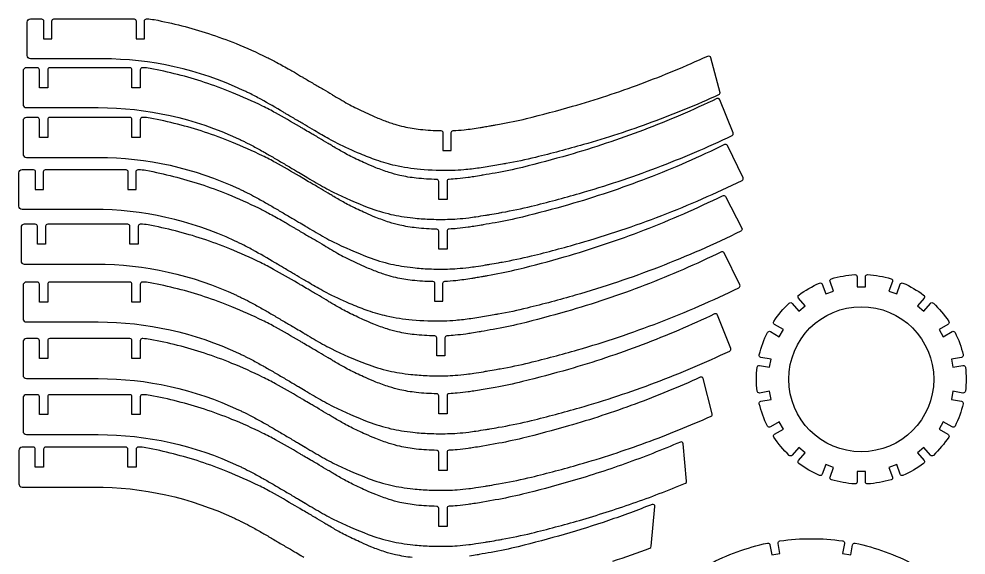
# Model space of a CAD drawing. Header units: millimetres. Extents: x 4049 to 4539, y 787 to 1311.
# Drawn here: x 4051.2 to 4509.3, y 1051.4 to 1310.6 of the extents above; entities that cross this region are included whole.
import ezdxf

# ---------------------------------------------------------------- set-up
doc = ezdxf.new("R2010")
doc.units = ezdxf.units.MM
doc.linetypes.add('K5LT_BASIC', pattern=[0])

msp = doc.modelspace()

# ---------------------------------------------------------------- linework, layer by layer
at = {"color": 150, "linetype": 'K5LT_BASIC', "true_color": 0x0080ff}
for points in [[(4213.74, 1267.73, 0.009224), (4221.99, 1263.87, 0.013772), (4227.63, 1261.54, 0.016028), (4232.96, 1259.7, 0.019721), (4237.38, 1258.52, 0.028102), (4245.39, 1257.18, 0.022984), (4255.29, 1256.56, -0.409223), (4256.27, 1255.56), (4256.27, 1246.9), (4260.27, 1246.9), (4260.27, 1255.61, -0.402696), (4261.23, 1256.61, 0.017988), (4266.47, 1257, 0.011942), (4274.31, 1258.07, 0.001883), (4276.21, 1258.38, 0.001348), (4278.86, 1258.84, 0.00035), (4279.82, 1259, 0.000171), (4281.76, 1259.34), (4283.61, 1259.67, 0.016857), (4296.72, 1262.42, 0.009801), (4318.98, 1268.35, 0.018907), (4351.98, 1279.21, 0.018759), (4384.33, 1292.63, -0.46691), (4385.72, 1291.98), (4390.13, 1274.98, -0.365194), (4389.58, 1273.82, -0.017984), (4357.27, 1260.6, -0.018106), (4324.31, 1249.82, -0.009989), (4301.05, 1243.63, -0.016669), (4286.94, 1240.67, 0.000143), (4286.33, 1240.56, 0.000071), (4285.1, 1240.34, -0.002647), (4277.61, 1239.07, -0.005294), (4273.85, 1238.49, -0.012955), (4266.45, 1237.62, -0.016777), (4260.7, 1237.29, -0.000561), (4260.52, 1237.29, -0.027333), (4245.4, 1237.79, -0.033365), (4233.15, 1239.7, -0.014632), (4228.84, 1240.8, -0.013051), (4224.09, 1242.3, -0.018585), (4216.39, 1245.28, -0.012477), (4205.24, 1250.42, -0.013638), (4201.17, 1252.55, -0.007736), (4194.17, 1256.62), (4192.98, 1257.34, 0.00204), (4188.67, 1259.91, 0.004088), (4186.5, 1261.17, -0.002559), (4184.15, 1262.53, -0.001568), (4180.33, 1264.77, -0.000076), (4179.93, 1265.01, -0.000038), (4179.13, 1265.49, 0.006901), (4168.22, 1271.75, 0.013857), (4162.66, 1274.65, 0.001761), (4161.03, 1275.43, 0.001797), (4159.43, 1276.18, 0.109897), (4091.6, 1291.28), (4056.84, 1291.28, -0.414214), (4055.24, 1292.88), (4055.24, 1308.97, -0.414214), (4056.84, 1310.57), (4062.15, 1310.57, -0.414214), (4063.15, 1309.57), (4063.15, 1300.92), (4067.15, 1300.92), (4067.15, 1309.57, -0.414214), (4068.15, 1310.57), (4106.91, 1310.57, -0.414214), (4107.91, 1309.57), (4107.91, 1300.92), (4111.91, 1300.92), (4111.91, 1309.57, -0.414214), (4112.91, 1310.57), (4113.11, 1310.57, -0.046509), (4116.68, 1310.23, -0.016145), (4129.98, 1307.28, -0.016277), (4142.96, 1303.51, -0.018238), (4156.25, 1298.63, -0.015886), (4171.08, 1292, -0.009789), (4175.96, 1289.51, -0.007563), (4182.15, 1286.08, -0.002175), (4184.42, 1284.76, -0.001212), (4188.48, 1282.37, -0.000006), (4188.6, 1282.29, -0.000003), (4188.85, 1282.15, 0.001352), (4193.74, 1279.27, 0.00288), (4196.06, 1277.93, -0.003961), (4198.42, 1276.56, -0.002157), (4202.73, 1273.98), (4202.78, 1273.96, 0.006569), (4210.34, 1269.53, 0.015001)], [(4203.24, 1226.83, 0.022433), (4220.2, 1219.42, 0.036326), (4231.15, 1216.11, 0.014712), (4236.22, 1215.12, 0.013504), (4241.79, 1214.36, 0.017144), (4249.68, 1213.78, 0.015324), (4258.52, 1213.7, 0.013813), (4263.17, 1213.92, 0.011483), (4268.74, 1214.48, 0.005942), (4272.27, 1214.96, 0.004548), (4276.86, 1215.68, 0.001632), (4278.95, 1216.03, 0.000818), (4283.1, 1216.75, -0.000071), (4284.33, 1216.97, -0.000143), (4284.94, 1217.08, 0.016669), (4299.05, 1220.04, 0.009989), (4322.31, 1226.23, 0.020523), (4359.59, 1238.63, 0.020335), (4396.08, 1254.17, 0.395403), (4396.58, 1255.44), (4390.17, 1271.54, 0.433977), (4388.81, 1272.08, -0.020621), (4353.28, 1256.86, -0.020827), (4316.98, 1244.77, -0.009801), (4294.72, 1238.83, -0.016857), (4281.61, 1236.08, -0.000197), (4275.77, 1235.06, -0.001191), (4274.81, 1234.89, -0.003195), (4271.17, 1234.3, -0.004256), (4268.43, 1233.9, -0.010704), (4263.24, 1233.29, -0.013942), (4259.23, 1233.02, 0.402696), (4258.27, 1232.02), (4258.27, 1223.31), (4254.27, 1223.31), (4254.27, 1231.97, 0.409223), (4253.29, 1232.97, -0.022984), (4243.39, 1233.6, -0.028102), (4235.38, 1234.93, -0.022627), (4230.25, 1236.33, -0.017635), (4223.84, 1238.65, -0.010921), (4218.84, 1240.79, -0.007563), (4211.74, 1244.14, -0.012846), (4208.63, 1245.77, -0.007677), (4203.55, 1248.7, -0.000708), (4202.65, 1249.24, -0.000339), (4200.78, 1250.37), (4200.78, 1250.37, 0.002143), (4196.42, 1252.97, 0.003975), (4194.06, 1254.34, -0.002342), (4192.05, 1255.5, -0.001545), (4189.02, 1257.27, -0.000232), (4188.31, 1257.7, -0.000114), (4186.85, 1258.56, 0.007212), (4175.35, 1265.15, 0.013537), (4169.08, 1268.41, 0.015886), (4154.25, 1275.04, 0.018238), (4140.96, 1279.92, 0.016277), (4127.98, 1283.69, 0.016145), (4114.68, 1286.64, 0.046509), (4111.11, 1286.98), (4110.91, 1286.98, 0.414214), (4109.91, 1285.98), (4109.91, 1277.33), (4105.91, 1277.33), (4105.91, 1285.98, 0.414214), (4104.91, 1286.98), (4066.15, 1286.98, 0.414214), (4065.15, 1285.98), (4065.15, 1277.33), (4061.15, 1277.33), (4061.15, 1285.98, 0.414214), (4060.15, 1286.98), (4054.84, 1286.98, 0.414214), (4053.24, 1285.38), (4053.24, 1269.29, 0.414214), (4054.84, 1267.69), (4089.6, 1267.69, -0.109897), (4157.43, 1252.59, -0.001797), (4159.03, 1251.84, -0.001761), (4160.66, 1251.06, -0.009435), (4164.72, 1248.99, -0.007265), (4169.91, 1246.12, -0.002706), (4172.32, 1244.73, -0.001352), (4177.13, 1241.9, 0.001412), (4182.04, 1239, 0.002829), (4184.5, 1237.58, -0.00355), (4186.5, 1236.42, -0.002291), (4189.58, 1234.59), (4190.98, 1233.75, 0.007169), (4199.1, 1229.01, 0.014412)], [(4203.24, 1202.79, 0.022433), (4220.2, 1195.39, 0.036326), (4231.15, 1192.08, 0.014712), (4236.22, 1191.09, 0.013504), (4241.79, 1190.33, 0.017144), (4249.68, 1189.75, 0.015324), (4258.52, 1189.66, 0.013813), (4263.17, 1189.89, 0.011483), (4268.74, 1190.45, 0.005942), (4272.27, 1190.92, 0.004548), (4276.86, 1191.64, 0.001632), (4278.95, 1192, 0.000818), (4283.1, 1192.72, -0.000071), (4284.33, 1192.94, -0.000143), (4284.94, 1193.04, 0.016669), (4299.05, 1196, 0.009989), (4322.31, 1202.19, 0.021921), (4362.09, 1215.55, 0.021686), (4400.97, 1232.5, 0.414145), (4401.43, 1233.83), (4393.85, 1249.37, 0.414285), (4392.51, 1249.83, -0.021682), (4355.16, 1233.55, -0.021927), (4316.98, 1220.73, -0.009801), (4294.72, 1214.8, -0.016857), (4281.61, 1212.05, -0.000197), (4275.77, 1211.03, -0.001191), (4274.81, 1210.86, -0.003195), (4271.17, 1210.27, -0.004256), (4268.43, 1209.86, -0.010704), (4263.24, 1209.25, -0.013942), (4259.23, 1208.98, 0.402696), (4258.27, 1207.99), (4258.27, 1199.28), (4254.27, 1199.28), (4254.27, 1207.94, 0.409223), (4253.29, 1208.94, -0.022984), (4243.39, 1209.56, -0.028102), (4235.38, 1210.9, -0.022627), (4230.25, 1212.3, -0.017635), (4223.84, 1214.62, -0.010921), (4218.84, 1216.76, -0.007563), (4211.74, 1220.11, -0.012846), (4208.63, 1221.74, -0.007677), (4203.55, 1224.67, -0.000708), (4202.65, 1225.2, -0.000339), (4200.78, 1226.33), (4200.78, 1226.33, 0.002143), (4196.42, 1228.94, 0.003975), (4194.06, 1230.31, -0.002342), (4192.05, 1231.46, -0.001545), (4189.02, 1233.24), (4186.85, 1234.53, 0.007212), (4175.35, 1241.12, 0.013537), (4169.08, 1244.38, 0.015886), (4154.25, 1251.01, 0.018238), (4140.96, 1255.89, 0.016277), (4127.98, 1259.66, 0.016145), (4114.68, 1262.61, 0.046509), (4111.11, 1262.94), (4110.91, 1262.94, 0.414214), (4109.91, 1261.94), (4109.91, 1253.3), (4105.91, 1253.3), (4105.91, 1261.94, 0.414214), (4104.91, 1262.94), (4066.15, 1262.94, 0.414214), (4065.15, 1261.94), (4065.15, 1253.3), (4061.15, 1253.3), (4061.15, 1261.94, 0.414214), (4060.15, 1262.94), (4054.84, 1262.94, 0.414214), (4053.24, 1261.34), (4053.24, 1245.25, 0.414214), (4054.84, 1243.65), (4089.6, 1243.65, -0.109897), (4157.43, 1228.56, -0.001797), (4159.03, 1227.81, -0.001761), (4160.66, 1227.02, -0.009435), (4164.72, 1224.95, -0.007265), (4169.91, 1222.09, -0.002706), (4172.32, 1220.69, -0.001352), (4177.13, 1217.86, 0.001412), (4182.04, 1214.97, 0.002829), (4184.5, 1213.55, -0.00355), (4186.5, 1212.39, -0.002291), (4189.58, 1210.56, -0.000191), (4190.05, 1210.28, -0.000096), (4190.98, 1209.71, 0.007169), (4199.1, 1204.97, 0.014412)], [(4209.74, 1194.91, 0.009224), (4217.99, 1191.05, 0.013772), (4223.63, 1188.72, 0.016028), (4228.96, 1186.88, 0.019721), (4233.38, 1185.7, 0.028102), (4241.39, 1184.36, 0.022984), (4251.29, 1183.74, -0.409223), (4252.27, 1182.74), (4252.27, 1174.07), (4256.27, 1174.07), (4256.27, 1182.78, -0.402696), (4257.23, 1183.78, 0.017988), (4262.47, 1184.18, 0.011942), (4270.31, 1185.25, 0.001883), (4272.21, 1185.56, 0.001348), (4274.86, 1186.01, 0.00035), (4275.82, 1186.18, 0.000171), (4277.76, 1186.52), (4279.61, 1186.84, 0.016857), (4292.72, 1189.6, 0.009801), (4314.98, 1195.53, 0.022232), (4353.69, 1208.55, 0.021975), (4391.53, 1225.13, -0.407681), (4392.86, 1224.7), (4400.83, 1209.35, -0.420547), (4400.39, 1207.99, -0.022076), (4360.81, 1190.62, -0.022327), (4320.31, 1176.99, -0.009989), (4297.05, 1170.8, -0.016669), (4282.94, 1167.84, 0.000143), (4282.33, 1167.73, 0.000071), (4281.1, 1167.52, -0.002647), (4273.61, 1166.24, -0.005294), (4269.85, 1165.66, -0.012955), (4262.45, 1164.79, -0.016777), (4256.7, 1164.47, -0.000561), (4256.52, 1164.46, -0.027333), (4241.4, 1164.96, -0.033365), (4229.15, 1166.87, -0.014632), (4224.84, 1167.98, -0.013051), (4220.09, 1169.48, -0.018585), (4212.39, 1172.46, -0.012477), (4201.24, 1177.59, -0.013638), (4197.17, 1179.73, -0.007736), (4190.17, 1183.8, -0.000137), (4189.77, 1184.04, -0.000069), (4188.98, 1184.51, 0.00204), (4184.67, 1187.09, 0.004088), (4182.5, 1188.35, -0.002559), (4180.15, 1189.7, -0.001568), (4176.33, 1191.95, -0.000076), (4175.93, 1192.19, -0.000038), (4175.13, 1192.66, 0.006901), (4164.22, 1198.93, 0.013857), (4158.66, 1201.82, 0.001761), (4157.03, 1202.6, 0.001797), (4155.43, 1203.36, 0.109897), (4087.6, 1218.45), (4052.84, 1218.45, -0.414214), (4051.24, 1220.05), (4051.24, 1236.14, -0.414214), (4052.84, 1237.74), (4058.15, 1237.74, -0.414214), (4059.15, 1236.74), (4059.15, 1228.1), (4063.15, 1228.1), (4063.15, 1236.74, -0.414214), (4064.15, 1237.74), (4102.91, 1237.74, -0.414214), (4103.91, 1236.74), (4103.91, 1228.1), (4107.91, 1228.1), (4107.91, 1236.74, -0.414214), (4108.91, 1237.74), (4109.11, 1237.74, -0.046509), (4112.68, 1237.41, -0.016145), (4125.98, 1234.46, -0.016277), (4138.96, 1230.69, -0.018238), (4152.25, 1225.8, -0.015886), (4167.08, 1219.18, -0.009789), (4171.96, 1216.69, -0.007563), (4178.15, 1213.26, -0.002175), (4180.42, 1211.94, -0.001212), (4184.48, 1209.54, -0.000006), (4184.6, 1209.47, -0.000003), (4184.85, 1209.33, 0.001352), (4189.74, 1206.44, 0.00288), (4192.06, 1205.11, -0.003961), (4194.42, 1203.73, -0.002157), (4198.73, 1201.16), (4198.78, 1201.13, 0.006569), (4206.34, 1196.7, 0.015001)], [(4399.4, 1180.62, 0.414523), (4399.86, 1181.95), (4392.27, 1197.49, 0.413893), (4390.94, 1197.95, -0.021518), (4353.87, 1181.84, -0.021757), (4315.98, 1169.13, -0.009801), (4293.72, 1163.2, -0.016857), (4280.61, 1160.45, -0.000197), (4274.77, 1159.43, -0.001191), (4273.81, 1159.26, -0.003195), (4270.17, 1158.67, -0.004256), (4267.43, 1158.26, -0.010704), (4262.24, 1157.65, -0.013942), (4258.23, 1157.38, 0.402696), (4257.27, 1156.38), (4257.27, 1147.68), (4253.27, 1147.68), (4253.27, 1156.34, 0.409223), (4252.29, 1157.34, -0.022984), (4242.39, 1157.96, -0.028102), (4234.38, 1159.3, -0.022627), (4229.25, 1160.7, -0.017635), (4222.84, 1163.02, -0.010921), (4217.84, 1165.16, -0.007563), (4210.74, 1168.51, -0.012846), (4207.63, 1170.14, -0.007677), (4202.55, 1173.06, -0.000708), (4201.65, 1173.6, -0.000339), (4199.78, 1174.73), (4199.78, 1174.73, 0.002143), (4195.42, 1177.33, 0.003975), (4193.06, 1178.71, -0.002342), (4191.05, 1179.86, -0.001545), (4188.02, 1181.64, -0.000232), (4187.31, 1182.06, -0.000114), (4185.85, 1182.93, 0.007212), (4174.35, 1189.52, 0.013537), (4168.08, 1192.78, 0.015886), (4153.25, 1199.41, 0.018238), (4139.96, 1204.29, 0.016277), (4126.98, 1208.06, 0.016145), (4113.68, 1211.01, 0.046509), (4110.11, 1211.34), (4109.91, 1211.34, 0.414214), (4108.91, 1210.34), (4108.91, 1201.7), (4104.91, 1201.7), (4104.91, 1210.34, 0.414214), (4103.91, 1211.34), (4065.15, 1211.34, 0.414214), (4064.15, 1210.34), (4064.15, 1201.7), (4060.15, 1201.7), (4060.15, 1210.34, 0.414214), (4059.15, 1211.34), (4053.84, 1211.34, 0.414214), (4052.24, 1209.74), (4052.24, 1193.65, 0.414214), (4053.84, 1192.05), (4088.6, 1192.05, -0.109897), (4156.43, 1176.96, -0.001797), (4158.03, 1176.21, -0.001761), (4159.66, 1175.42, -0.009435), (4163.72, 1173.35, -0.007265), (4168.91, 1170.49, -0.002706), (4171.32, 1169.09, -0.001352), (4176.13, 1166.26, 0.001412), (4181.04, 1163.37, 0.002829), (4183.5, 1161.95, -0.00355), (4185.5, 1160.79, -0.002291), (4188.58, 1158.96, -0.000191), (4189.05, 1158.67, -0.000096), (4189.98, 1158.11, 0.007169), (4198.1, 1153.37, 0.014412), (4202.24, 1151.19, 0.022433), (4219.2, 1143.79, 0.036326), (4230.15, 1140.48, 0.014712), (4235.22, 1139.49, 0.013504), (4240.79, 1138.73, 0.017144), (4248.68, 1138.14, 0.015324), (4257.52, 1138.06, 0.013813), (4262.17, 1138.29, 0.011483), (4267.74, 1138.85, 0.005942), (4271.27, 1139.32, 0.004548), (4275.86, 1140.04, 0.001632), (4277.95, 1140.4, 0.000818), (4282.1, 1141.12, -0.000071), (4283.33, 1141.34, -0.000143), (4283.94, 1141.44, 0.016669), (4298.05, 1144.4, 0.009989), (4321.31, 1150.59, 0.021757), (4360.8, 1163.83, 0.021527)], [(4445.19, 1093.74), (4441.43, 1095.11), (4439.74, 1090.46, -0.432022), (4438.4, 1089.88, -0.05712), (4428.41, 1095.65, -0.432022), (4428.23, 1097.1), (4431.42, 1100.89), (4428.35, 1103.46), (4425.17, 1099.67, -0.432022), (4423.72, 1099.59, -0.05712), (4416.3, 1108.43, -0.432022), (4416.63, 1109.85), (4420.92, 1112.32), (4418.92, 1115.79), (4414.63, 1113.31, -0.432022), (4413.24, 1113.73, -0.05712), (4409.29, 1124.58, -0.432022), (4410.09, 1125.8), (4414.96, 1126.65), (4414.27, 1130.59), (4409.39, 1129.73, -0.432022), (4408.23, 1130.61, -0.05712), (4408.23, 1142.15, -0.432022), (4409.39, 1143.02), (4414.27, 1142.16), (4414.96, 1146.1), (4410.09, 1146.96, -0.432022), (4409.29, 1148.18, -0.05712), (4413.24, 1159.02, -0.432022), (4414.63, 1159.44), (4418.92, 1156.97), (4420.92, 1160.43), (4416.63, 1162.91, -0.432022), (4416.3, 1164.32, -0.05712), (4423.72, 1173.17, -0.432022), (4425.17, 1173.08), (4428.35, 1169.29), (4431.42, 1171.86), (4428.23, 1175.65, -0.432022), (4428.41, 1177.1, -0.05712), (4438.4, 1182.87, -0.432022), (4439.74, 1182.3), (4441.43, 1177.65), (4445.19, 1179.01), (4443.5, 1183.66, -0.432022), (4444.15, 1184.96, -0.05712), (4455.52, 1186.97, -0.432022), (4456.58, 1185.97), (4456.58, 1181.02), (4460.58, 1181.02), (4460.58, 1185.97, -0.432022), (4461.64, 1186.97, -0.05712), (4473.01, 1184.96, -0.432022), (4473.66, 1183.66), (4471.97, 1179.01), (4475.73, 1177.65), (4477.42, 1182.3, -0.432022), (4478.76, 1182.87, -0.05712), (4488.76, 1177.1, -0.432022), (4488.93, 1175.65), (4485.75, 1171.86), (4488.81, 1169.29), (4491.99, 1173.08, -0.432022), (4493.45, 1173.17, -0.05712), (4500.87, 1164.32, -0.432022), (4500.53, 1162.91), (4496.25, 1160.43), (4498.25, 1156.97), (4502.53, 1159.44, -0.432022), (4503.93, 1159.02, -0.05712), (4507.87, 1148.18, -0.432022), (4507.07, 1146.96), (4502.2, 1146.1), (4502.9, 1142.16), (4507.77, 1143.02, -0.432022), (4508.94, 1142.15, -0.05712), (4508.94, 1130.61, -0.432022), (4507.77, 1129.73), (4502.9, 1130.59), (4502.2, 1126.65), (4507.07, 1125.8, -0.432022), (4507.87, 1124.58, -0.05712), (4503.93, 1113.73, -0.432022), (4502.53, 1113.31), (4498.25, 1115.79), (4496.25, 1112.32), (4500.53, 1109.85, -0.432022), (4500.87, 1108.43, -0.05712), (4493.45, 1099.59, -0.432022), (4491.99, 1099.67), (4488.81, 1103.46), (4485.75, 1100.89), (4488.93, 1097.1, -0.432022), (4488.76, 1095.65, -0.05712), (4478.76, 1089.88, -0.432022), (4477.42, 1090.46), (4475.73, 1095.11), (4471.97, 1093.74), (4473.66, 1089.09, -0.432022), (4473.01, 1087.79, -0.05712), (4461.64, 1085.78, -0.432022), (4460.58, 1086.78), (4460.58, 1091.73), (4456.58, 1091.73), (4456.58, 1086.78, -0.432022), (4455.52, 1085.78, -0.05712), (4444.15, 1087.79, -0.432022), (4443.5, 1089.09)], [(4395.45, 1151.3), (4389.05, 1167.39, 0.4332), (4387.69, 1167.93, -0.020299), (4352.71, 1153.03, -0.020494), (4316.98, 1141.15, -0.009801), (4294.72, 1135.22, -0.016857), (4281.61, 1132.46), (4274.81, 1131.28, -0.003195), (4271.17, 1130.68, -0.004256), (4268.43, 1130.28, -0.010704), (4263.24, 1129.67, -0.013942), (4259.23, 1129.4, 0.402696), (4258.27, 1128.4), (4258.27, 1119.69), (4254.27, 1119.69), (4254.27, 1128.35, 0.409223), (4253.29, 1129.35, -0.022984), (4243.39, 1129.98, -0.028102), (4235.38, 1131.31, -0.022627), (4230.25, 1132.72, -0.017635), (4223.84, 1135.04, -0.010921), (4218.84, 1137.17, -0.007563), (4211.74, 1140.53, -0.012846), (4208.63, 1142.15, -0.007677), (4203.55, 1145.08, -0.000708), (4202.65, 1145.62, -0.000339), (4200.78, 1146.75), (4200.78, 1146.75, 0.002143), (4196.42, 1149.35, 0.003975), (4194.06, 1150.72, -0.002342), (4192.05, 1151.88, -0.001545), (4189.02, 1153.66, -0.000232), (4188.31, 1154.08, -0.000114), (4186.85, 1154.94, 0.007212), (4175.35, 1161.54, 0.013537), (4169.08, 1164.79, 0.015886), (4154.25, 1171.42, 0.018238), (4140.96, 1176.3, 0.016277), (4127.98, 1180.08, 0.016145), (4114.68, 1183.03, 0.046509), (4111.11, 1183.36), (4110.91, 1183.36, 0.414214), (4109.91, 1182.36), (4109.91, 1173.72), (4105.91, 1173.72), (4105.91, 1182.36, 0.414214), (4104.91, 1183.36), (4066.15, 1183.36, 0.414214), (4065.15, 1182.36), (4065.15, 1173.72), (4061.15, 1173.72), (4061.15, 1182.36, 0.414214), (4060.15, 1183.36), (4054.84, 1183.36, 0.414214), (4053.24, 1181.76), (4053.24, 1165.67, 0.414214), (4054.84, 1164.07), (4089.6, 1164.07, -0.109897), (4157.43, 1148.98, -0.001797), (4159.03, 1148.22, -0.001761), (4160.66, 1147.44, -0.009435), (4164.72, 1145.37, -0.007265), (4169.91, 1142.5, -0.002706), (4172.32, 1141.11, -0.001352), (4177.13, 1138.28, 0.001412), (4182.04, 1135.39, 0.002829), (4184.5, 1133.97, -0.00355), (4186.5, 1132.81, -0.002291), (4189.58, 1130.97, -0.000191), (4190.05, 1130.69, -0.000096), (4190.98, 1130.13, 0.007169), (4199.1, 1125.39, 0.014412), (4203.24, 1123.21, 0.022433), (4220.2, 1115.81, 0.036326), (4231.15, 1112.49, 0.014712), (4236.22, 1111.51, 0.013504), (4241.79, 1110.75, 0.017144), (4249.68, 1110.16, 0.015324), (4258.52, 1110.08, 0.013813), (4263.17, 1110.31, 0.011483), (4268.74, 1110.86, 0.005942), (4272.27, 1111.34, 0.004548), (4276.86, 1112.06, 0.001632), (4278.95, 1112.41, 0.000818), (4283.1, 1113.14), (4284.94, 1113.46, 0.016669), (4299.05, 1116.42, 0.009989), (4322.31, 1122.61, 0.020202), (4359.02, 1134.79, 0.020024), (4394.95, 1150.02, 0.396134)], [(4385.96, 1118.54, 0.36622), (4386.52, 1119.71), (4382.11, 1136.68, 0.46577), (4380.73, 1137.34, -0.018297), (4349.17, 1124.36, -0.018432), (4316.98, 1113.8, -0.009801), (4294.72, 1107.87, -0.016857), (4281.61, 1105.11), (4274.81, 1103.93, -0.003195), (4271.17, 1103.33, -0.004256), (4268.43, 1102.93, -0.010704), (4263.24, 1102.32, -0.013942), (4259.23, 1102.05, 0.402696), (4258.27, 1101.05), (4258.27, 1092.34), (4254.27, 1092.34), (4254.27, 1101, 0.409223), (4253.29, 1102, -0.022984), (4243.39, 1102.63, -0.028102), (4235.38, 1103.96, -0.022627), (4230.25, 1105.37, -0.017635), (4223.84, 1107.69, -0.010921), (4218.84, 1109.83, -0.007563), (4211.74, 1113.18, -0.012846), (4208.63, 1114.8, -0.007677), (4203.55, 1117.73, -0.000708), (4202.65, 1118.27, -0.000339), (4200.78, 1119.4), (4200.78, 1119.4, 0.002143), (4196.42, 1122, 0.003975), (4194.06, 1123.38, -0.002342), (4192.05, 1124.53, -0.001545), (4189.02, 1126.31, -0.000232), (4188.31, 1126.73, -0.000114), (4186.85, 1127.59, 0.007212), (4175.35, 1134.19, 0.013537), (4169.08, 1137.44, 0.015886), (4154.25, 1144.07, 0.018238), (4140.96, 1148.95, 0.016277), (4127.98, 1152.73, 0.016145), (4114.68, 1155.68, 0.046509), (4111.11, 1156.01), (4110.91, 1156.01, 0.414214), (4109.91, 1155.01), (4109.91, 1146.37), (4105.91, 1146.37), (4105.91, 1155.01, 0.414214), (4104.91, 1156.01), (4066.15, 1156.01, 0.414214), (4065.15, 1155.01), (4065.15, 1146.37), (4061.15, 1146.37), (4061.15, 1155.01, 0.414214), (4060.15, 1156.01), (4054.84, 1156.01, 0.414214), (4053.24, 1154.41), (4053.24, 1138.32, 0.414214), (4054.84, 1136.72), (4089.6, 1136.72, -0.109897), (4157.43, 1121.63, -0.001797), (4159.03, 1120.87, -0.001761), (4160.66, 1120.09, -0.009435), (4164.72, 1118.02, -0.007265), (4169.91, 1115.16, -0.002706), (4172.32, 1113.76, -0.001352), (4177.13, 1110.93, 0.001412), (4182.04, 1108.04, 0.002829), (4184.5, 1106.62, -0.00355), (4186.5, 1105.46, -0.002291), (4189.58, 1103.62, -0.000191), (4190.05, 1103.34, -0.000096), (4190.98, 1102.78, 0.007169), (4199.1, 1098.04, 0.014412), (4203.24, 1095.86, 0.022433), (4220.2, 1088.46, 0.036326), (4231.15, 1085.14, 0.014712), (4236.22, 1084.16, 0.013504), (4241.79, 1083.4, 0.017144), (4249.68, 1082.81, 0.015324), (4258.52, 1082.73, 0.013813), (4263.17, 1082.96, 0.011483), (4268.74, 1083.51, 0.005942), (4272.27, 1083.99, 0.004548), (4276.86, 1084.71, 0.001632), (4278.95, 1085.06, 0.000818), (4283.1, 1085.79), (4284.94, 1086.11, 0.016669), (4299.05, 1089.07, 0.009989), (4322.31, 1095.26, 0.017648), (4354.44, 1105.74, 0.017537)], [(4374.15, 1087.12), (4372.52, 1105.19, 0.50966), (4371.13, 1106.02, -0.01553), (4344.29, 1095.51, -0.015604), (4316.98, 1086.72, -0.009801), (4294.72, 1080.79, -0.016857), (4281.61, 1078.03), (4274.81, 1076.85, -0.003195), (4271.17, 1076.25, -0.004256), (4268.43, 1075.85, -0.010704), (4263.24, 1075.24, -0.013942), (4259.23, 1074.97, 0.402696), (4258.27, 1073.97), (4258.27, 1065.26), (4254.27, 1065.26), (4254.27, 1073.92, 0.409223), (4253.29, 1074.92, -0.022984), (4243.39, 1075.55, -0.028102), (4235.38, 1076.88, -0.022627), (4230.25, 1078.28, -0.017635), (4223.84, 1080.61, -0.010921), (4218.84, 1082.74, -0.007563), (4211.74, 1086.1, -0.012846), (4208.63, 1087.72, -0.007677), (4203.55, 1090.65, -0.000708), (4202.65, 1091.19, -0.000339), (4200.78, 1092.32), (4200.78, 1092.32, 0.002143), (4196.42, 1094.92, 0.003975), (4194.06, 1096.29, -0.002342), (4192.05, 1097.45, -0.001545), (4189.02, 1099.22, -0.000232), (4188.31, 1099.65, -0.000114), (4186.85, 1100.51, 0.007212), (4175.35, 1107.11, 0.013537), (4169.08, 1110.36, 0.015886), (4154.25, 1116.99, 0.018238), (4140.96, 1121.87, 0.016277), (4127.98, 1125.65, 0.016145), (4114.68, 1128.6, 0.046509), (4111.11, 1128.93), (4110.91, 1128.93, 0.414214), (4109.91, 1127.93), (4109.91, 1119.28), (4105.91, 1119.28), (4105.91, 1127.93, 0.414214), (4104.91, 1128.93), (4066.15, 1128.93, 0.414214), (4065.15, 1127.93), (4065.15, 1119.28), (4061.15, 1119.28), (4061.15, 1127.93, 0.414214), (4060.15, 1128.93), (4054.84, 1128.93, 0.414214), (4053.24, 1127.33), (4053.24, 1111.24, 0.414214), (4054.84, 1109.64), (4089.6, 1109.64, -0.109897), (4157.43, 1094.55, -0.001797), (4159.03, 1093.79, -0.001761), (4160.66, 1093.01, -0.009435), (4164.72, 1090.94, -0.007265), (4169.91, 1088.07, -0.002706), (4172.32, 1086.68, -0.001352), (4177.13, 1083.85, 0.001412), (4182.04, 1080.96, 0.002829), (4184.5, 1079.53, -0.00355), (4186.5, 1078.37, -0.002291), (4189.58, 1076.54, -0.000191), (4190.05, 1076.26, -0.000096), (4190.98, 1075.7, 0.007169), (4199.1, 1070.96, 0.014412), (4203.24, 1068.78, 0.022433), (4220.2, 1061.38, 0.036326), (4231.15, 1058.06, 0.014712), (4236.22, 1057.08, 0.013504), (4241.79, 1056.32, 0.017144), (4249.68, 1055.73, 0.015324), (4258.52, 1055.65, 0.013813), (4263.17, 1055.88, 0.011483), (4268.74, 1056.43, 0.005942), (4272.27, 1056.91, 0.004548), (4276.86, 1057.63, 0.001632), (4278.95, 1057.98, 0.000818), (4283.1, 1058.71, -0.000071), (4284.33, 1058.92, -0.000143), (4284.94, 1059.03, 0.016669), (4299.05, 1061.99, 0.009989), (4322.31, 1068.18, 0.014143), (4348.13, 1076.4, 0.014094), (4373.54, 1086.11, 0.328007)]]:
    msp.add_lwpolyline(points, format="xyb", close=True, dxfattribs=at)
for points in [[(4241.39, 1050.2, -0.028102), (4233.38, 1051.53, -0.022627), (4228.25, 1052.93, -0.017635), (4221.84, 1055.26, -0.010921), (4216.84, 1057.39, -0.007563), (4209.74, 1060.75, -0.012846), (4206.63, 1062.37, -0.007677), (4201.55, 1065.3, -0.000708), (4200.65, 1065.84, -0.000339), (4198.78, 1066.97), (4198.78, 1066.97, 0.002143), (4194.42, 1069.57, 0.003975), (4192.06, 1070.94, -0.002342), (4190.05, 1072.1, -0.001545), (4187.02, 1073.88), (4184.85, 1075.16, 0.007212), (4173.35, 1081.76, 0.013537), (4167.08, 1085.01, 0.015886), (4152.25, 1091.64, 0.018238), (4138.96, 1096.52, 0.016277), (4125.98, 1100.3, 0.016145), (4112.68, 1103.25, 0.046509), (4109.11, 1103.58), (4108.91, 1103.58, 0.414214), (4107.91, 1102.58), (4107.91, 1093.93), (4103.91, 1093.93), (4103.91, 1102.58, 0.414214), (4102.91, 1103.58), (4064.15, 1103.58, 0.414214), (4063.15, 1102.58), (4063.15, 1093.93), (4059.15, 1093.93), (4059.15, 1102.58, 0.414214), (4058.15, 1103.58), (4052.84, 1103.58, 0.414214), (4051.24, 1101.98), (4051.24, 1085.89, 0.414214), (4052.84, 1084.29), (4087.6, 1084.29, -0.109897), (4155.43, 1069.2, -0.001797), (4157.03, 1068.44, -0.001761), (4158.66, 1067.66, -0.009435), (4162.72, 1065.59, -0.007265), (4167.91, 1062.72, -0.002706), (4170.32, 1061.33, -0.001352), (4175.13, 1058.5, 0.001412), (4180.04, 1055.61, 0.002829), (4182.5, 1054.19, -0.00355), (4184.5, 1053.03, -0.002291), (4187.58, 1051.19, -0.000191), (4188.05, 1050.91, -0.000096), (4188.98, 1050.35, 0.007169)], [(4338.46, 1048.44, 0.009899), (4356.4, 1054.78, 0.287969), (4357.04, 1055.62), (4358.77, 1074.82, 0.558738), (4357.41, 1075.84, -0.012147), (4336.35, 1068.08, -0.012175), (4314.98, 1061.37, -0.009801), (4292.72, 1055.44, -0.016857), (4279.61, 1052.68, -0.000197), (4273.77, 1051.66, -0.001191), (4272.81, 1051.5, -0.003195), (4269.17, 1050.9, -0.004256)], [(4384.75, 1046.78, -0.072772), (4413.23, 1057.15, -0.00015), (4413.29, 1057.16, -0.413473), (4414.45, 1056.35), (4415.31, 1051.47), (4419.25, 1052.17), (4418.39, 1057.04, -0.432022), (4419.26, 1058.21, -0.072772), (4449.56, 1058.21, -0.00015), (4449.62, 1058.2, -0.413473), (4450.43, 1057.04), (4449.57, 1052.17), (4453.51, 1051.47), (4454.37, 1056.35, -0.432022), (4455.59, 1057.15, -0.072772), (4484.07, 1046.78, -0.00015)]]:
    msp.add_lwpolyline(points, format="xyb", dxfattribs=at)
msp.add_circle((4458.58, 1136.38), 35.06, dxfattribs=at)

doc.saveas('drawing.dxf')
